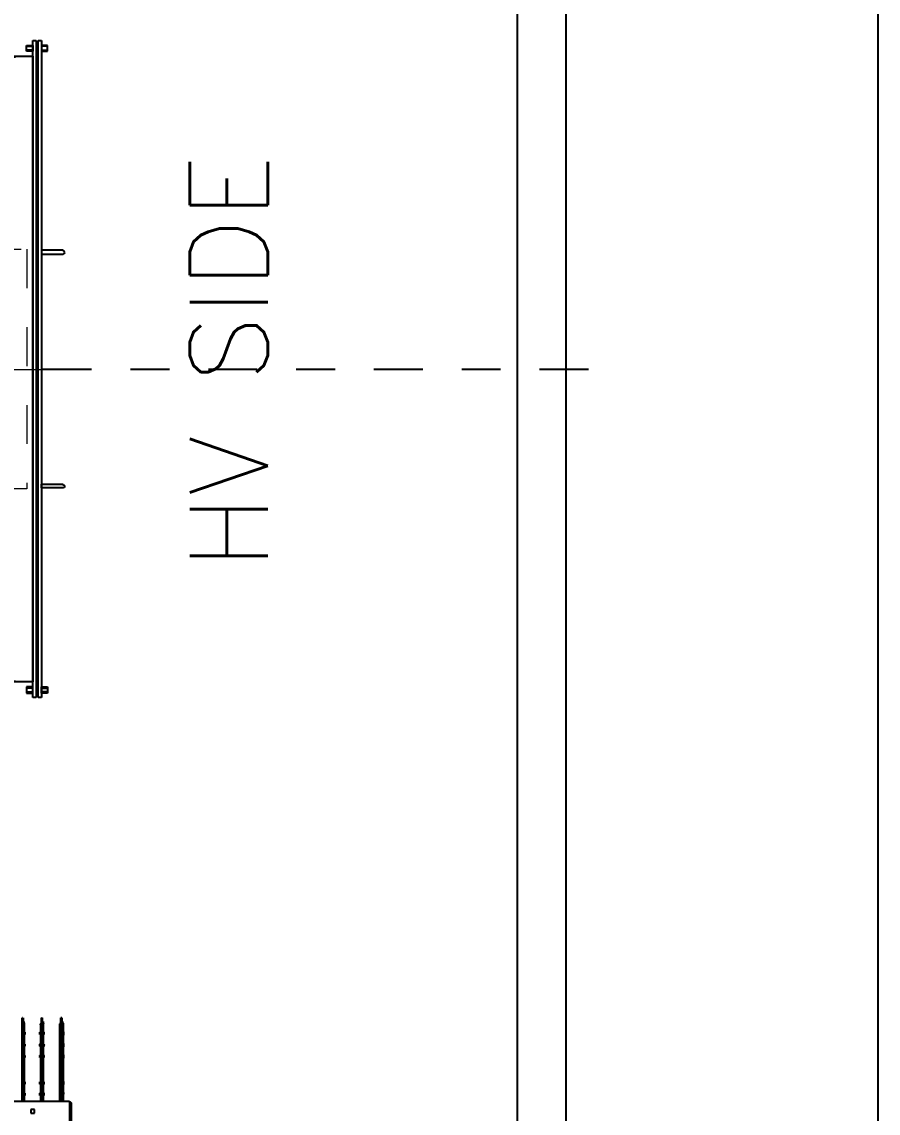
# Model space of a CAD drawing. Header units: metres. Extents: x 531791 to 532310, y 2674519 to 2674764.
# Drawn here: x 532059.325 to 532061.522, y 2674658.865 to 2674661.665 of the extents above; entities that cross this region are included whole.
import ezdxf

# ---------------------------------------------------------------- set-up
doc = ezdxf.new("R2010")
doc.units = ezdxf.units.M
doc.header["$MEASUREMENT"] = 0
doc.linetypes.add('CENTER', pattern=[2, 1.25, -0.25, 0.25, -0.25])
doc.linetypes.add('PDF_IMPORT', pattern=[1, 0.8, -0.2])
doc.layers.add('IDT', color=7, linetype='Continuous')
doc.styles.add('RomanS', font='romans.shx')
doc.linetypes.add('FOUNDATION LAYOUT$0$FENCELINE1', pattern='A,6.35,-2.54,[133,ltypeshp.shx,S=2.54,R=0,X=-2.54,Y=0],-2.54,25.4', length=36.83)

# ---------------------------------------------------------------- blocks, each defined once
blk = doc.blocks.new('IDT')
at = {"layer": 'IDT', "color": 0}
for p, q in [((12.6025, 7.0104), (12.6025, 16.8104)), ((12.7275, 7.1354), (12.7275, 16.6854))]:
    blk.add_line(p, q, dxfattribs=at)
at = {"layer": 'IDT', "color": 0, "lineweight": 25}
for p, q in [((13.8718, 13.8692), (13.8718, 13.9494)), ((13.8759, 13.8637), (13.8759, 13.9536)), ((13.9755, 13.8941), (13.9658, 13.8941)), ((13.9658, 13.8941), (13.9658, 13.8844)), ((13.9755, 13.8844), (13.9755, 13.8941)), ((13.8718, 13.8678), (13.8718, 13.8692)), ((13.8745, 13.8651), (13.8718, 13.8678)), ((13.8759, 13.8651), (13.8745, 13.8651)), ((14.3406, 13.8637), (13.8759, 13.8637)), ((13.8925, 13.6673), (13.8925, 13.8637)), ((13.8925, 13.8637), (13.8925, 13.6673)), ((13.8939, 13.8637), (13.8939, 13.6659)), ((13.8939, 13.6659), (13.8939, 13.8637)), ((13.8953, 13.6659), (13.8953, 13.8637)), ((13.8953, 13.8637), (13.8953, 13.6659)), ((13.8953, 13.8637), (13.8953, 13.6645)), ((13.8953, 13.6645), (13.8953, 13.8637)), ((13.8967, 13.8637), (13.8967, 13.6645)), ((13.8967, 13.8637), (13.8967, 13.6645)), ((13.898, 13.8637), (13.898, 13.6659)), ((13.898, 13.6659), (13.898, 13.8637)), ((13.8994, 13.8637), (13.8994, 13.6659)), ((13.8994, 13.6659), (13.8994, 13.8637)), ((13.9008, 13.6673), (13.9008, 13.8637)), ((13.9008, 13.8637), (13.9008, 13.6673)), ((13.9423, 13.8637), (13.9423, 13.6673)), ((13.9437, 13.6659), (13.9437, 13.8637)), ((13.9451, 13.8637), (13.9451, 13.6659)), ((13.9464, 13.6645), (13.9464, 13.8637)), ((13.9464, 13.8637), (13.9464, 13.6645)), ((13.9478, 13.6659), (13.9478, 13.8637)), ((13.9492, 13.6659), (13.9492, 13.8637)), ((13.9506, 13.6673), (13.9506, 13.8637)), ((13.9658, 13.8844), (13.9755, 13.8844)), ((13.9921, 13.6673), (13.9921, 13.8637)), ((13.9921, 13.8637), (13.9921, 13.6673)), ((13.9935, 13.8637), (13.9935, 13.6659)), ((13.9935, 13.6659), (13.9935, 13.8637)), ((13.9949, 13.6659), (13.9949, 13.8637)), ((13.9949, 13.8637), (13.9949, 13.6659)), ((13.9962, 13.8637), (13.9962, 13.6645)), ((13.9962, 13.6645), (13.9962, 13.8637)), ((13.9962, 13.8637), (13.9962, 13.6645)), ((13.9962, 13.6645), (13.9962, 13.8637)), ((13.9976, 13.8637), (13.9976, 13.6659)), ((13.9976, 13.6659), (13.9976, 13.8637)), ((13.8911, 13.8498), (13.8911, 13.8485)), ((13.8911, 13.8485), (13.8911, 13.8457)), ((13.8911, 13.8429), (13.8911, 13.8457)), ((13.8911, 13.8457), (13.8925, 13.8457)), ((13.8925, 13.8457), (13.8911, 13.8457)), ((13.8911, 13.8457), (13.8911, 13.8429)), ((13.8911, 13.8457), (13.8925, 13.8457)), ((13.8911, 13.8415), (13.8911, 13.8429)), ((13.8911, 13.8429), (13.8911, 13.8415)), ((13.8925, 13.8457), (13.8925, 13.8512)), ((13.8925, 13.8512), (13.8925, 13.8457)), ((13.8925, 13.8457), (13.8925, 13.8415)), ((13.8925, 13.8415), (13.8925, 13.8457)), ((13.8925, 13.8457), (13.8939, 13.8457)), ((13.9008, 13.8512), (13.9008, 13.8457)), ((13.9008, 13.8457), (13.9008, 13.8512)), ((13.9008, 13.8485), (13.9008, 13.8498)), ((13.9008, 13.8498), (13.9008, 13.8485)), ((13.9008, 13.8457), (13.9008, 13.8485)), ((13.9008, 13.8485), (13.9008, 13.8457)), ((13.9008, 13.8457), (13.9008, 13.8429)), ((13.9008, 13.8415), (13.9008, 13.8457)), ((13.9008, 13.8457), (13.9022, 13.8457)), ((13.9022, 13.8457), (13.9008, 13.8457)), ((13.9008, 13.8457), (13.9008, 13.8415)), ((13.9008, 13.8429), (13.9008, 13.8457)), ((13.9008, 13.8457), (13.9022, 13.8457)), ((13.9022, 13.8457), (13.9008, 13.8457)), ((13.9008, 13.8457), (13.9022, 13.8457)), ((13.9022, 13.8457), (13.9008, 13.8457)), ((13.9008, 13.8457), (13.9022, 13.8457)), ((13.9008, 13.8429), (13.9008, 13.8415)), ((13.9008, 13.8415), (13.9008, 13.8429)), ((13.9409, 13.8485), (13.9409, 13.8457)), ((13.9409, 13.8457), (13.9423, 13.8457)), ((13.9423, 13.8457), (13.9409, 13.8457)), ((13.9409, 13.8457), (13.9409, 13.8429)), ((13.9423, 13.8512), (13.9423, 13.8457)), ((13.9423, 13.8498), (13.9423, 13.8485)), ((13.9423, 13.8457), (13.9423, 13.8415)), ((13.9423, 13.8415), (13.9423, 13.8429)), ((13.9506, 13.8457), (13.9506, 13.8512)), ((13.9506, 13.8485), (13.9506, 13.8498)), ((13.952, 13.8457), (13.9506, 13.8457)), ((13.9506, 13.8457), (13.9506, 13.8415)), ((13.9506, 13.8457), (13.952, 13.8457)), ((13.952, 13.8457), (13.9506, 13.8457)), ((13.9506, 13.8415), (13.9506, 13.8429)), ((13.952, 13.8485), (13.952, 13.8457)), ((13.952, 13.8457), (13.952, 13.8429)), ((13.9907, 13.8457), (13.9907, 13.8485)), ((13.9907, 13.8485), (13.9907, 13.8457)), ((13.9921, 13.8457), (13.9907, 13.8457)), ((13.9907, 13.8457), (13.9907, 13.8429)), ((13.9907, 13.8429), (13.9907, 13.8457)), ((13.9907, 13.8457), (13.9921, 13.8457)), ((13.9921, 13.8457), (13.9907, 13.8457)), ((13.9907, 13.8457), (13.9921, 13.8457)), ((13.9921, 13.8457), (13.9921, 13.8512)), ((13.9921, 13.8512), (13.9921, 13.8415)), ((13.9921, 13.8485), (13.9921, 13.8498)), ((13.9921, 13.8498), (13.9921, 13.8485)), ((13.9921, 13.8415), (13.9921, 13.8457)), ((13.9921, 13.8457), (13.9935, 13.8457)), ((13.9921, 13.8415), (13.9921, 13.8429)), ((13.9921, 13.8429), (13.9921, 13.8415)), ((13.8911, 13.8194), (13.8911, 13.8208)), ((13.8911, 13.8208), (13.8911, 13.8194)), ((13.8911, 13.8167), (13.8911, 13.8194)), ((13.8911, 13.8194), (13.8911, 13.8167)), ((13.8911, 13.8153), (13.8911, 13.8167)), ((13.8911, 13.8167), (13.8911, 13.8153)), ((13.8925, 13.8167), (13.8911, 13.8167)), ((13.8911, 13.8167), (13.8925, 13.8167)), ((13.8925, 13.8153), (13.8911, 13.8153)), ((13.8911, 13.8153), (13.8925, 13.8153)), ((13.8911, 13.8139), (13.8911, 13.8153)), ((13.8911, 13.8153), (13.8911, 13.8139)), ((13.8911, 13.8125), (13.8911, 13.8139)), ((13.8911, 13.8139), (13.8911, 13.8125)), ((13.8925, 13.8153), (13.8925, 13.8208)), ((13.8925, 13.8208), (13.8925, 13.8167)), ((13.8925, 13.8167), (13.8925, 13.8153)), ((13.8925, 13.8153), (13.8925, 13.8111)), ((13.8925, 13.8111), (13.8925, 13.8153)), ((13.9008, 13.8167), (13.9008, 13.8208)), ((13.9008, 13.8208), (13.9008, 13.8167)), ((13.9008, 13.8194), (13.9008, 13.8208)), ((13.9008, 13.8208), (13.9008, 13.8194)), ((13.9008, 13.8167), (13.9008, 13.8194)), ((13.9008, 13.8194), (13.9008, 13.8167)), ((13.9008, 13.8111), (13.9008, 13.8167)), ((13.9008, 13.8167), (13.9022, 13.8167)), ((13.9022, 13.8167), (13.9008, 13.8167)), ((13.9008, 13.8167), (13.9008, 13.8153)), ((13.9008, 13.8167), (13.9008, 13.8153)), ((13.9008, 13.8153), (13.9008, 13.8167)), ((13.9008, 13.8167), (13.9022, 13.8167)), ((13.9008, 13.8153), (13.9008, 13.8111)), ((13.9008, 13.8139), (13.9008, 13.8153)), ((13.9008, 13.8153), (13.9008, 13.8139)), ((13.9008, 13.8139), (13.9008, 13.8125)), ((13.9008, 13.8125), (13.9008, 13.8139)), ((13.9409, 13.8194), (13.9409, 13.8167)), ((13.9409, 13.8167), (13.9423, 13.8167)), ((13.9409, 13.8167), (13.9409, 13.8153)), ((13.9409, 13.8153), (13.9423, 13.8153)), ((13.9409, 13.8153), (13.9409, 13.8139)), ((13.9423, 13.8194), (13.9423, 13.8208)), ((13.9423, 13.8208), (13.9423, 13.8167)), ((13.9423, 13.8167), (13.9423, 13.8153)), ((13.9423, 13.8153), (13.9423, 13.8111)), ((13.9423, 13.8139), (13.9423, 13.8125)), ((13.9506, 13.8167), (13.9506, 13.8208)), ((13.9506, 13.8208), (13.9506, 13.8194)), ((13.952, 13.8167), (13.9506, 13.8167)), ((13.9506, 13.8153), (13.9506, 13.8167)), ((13.9506, 13.8167), (13.952, 13.8167)), ((13.9506, 13.8111), (13.9506, 13.8153)), ((13.952, 13.8153), (13.9506, 13.8153)), ((13.9506, 13.8125), (13.9506, 13.8139)), ((13.952, 13.8111), (13.9506, 13.8111)), ((13.952, 13.8194), (13.952, 13.8167)), ((13.952, 13.8167), (13.952, 13.8153)), ((13.952, 13.8153), (13.952, 13.8139)), ((13.9907, 13.8167), (13.9907, 13.8194)), ((13.9907, 13.8194), (13.9907, 13.8167)), ((13.9907, 13.8153), (13.9907, 13.8167)), ((13.9907, 13.8167), (13.9907, 13.8153)), ((13.9921, 13.8167), (13.9907, 13.8167)), ((13.9907, 13.8167), (13.9921, 13.8167)), ((13.9921, 13.8153), (13.9907, 13.8153)), ((13.9907, 13.8153), (13.9921, 13.8153)), ((13.9907, 13.8139), (13.9907, 13.8153)), ((13.9907, 13.8153), (13.9907, 13.8139)), ((13.9921, 13.8167), (13.9921, 13.8208)), ((13.9921, 13.8208), (13.9921, 13.8194)), ((13.9921, 13.8194), (13.9921, 13.8208)), ((13.9921, 13.8208), (13.9921, 13.8153)), ((13.9921, 13.8153), (13.9921, 13.8167)), ((13.9921, 13.8111), (13.9921, 13.8153)), ((13.9921, 13.8153), (13.9921, 13.8111)), ((13.9921, 13.8125), (13.9921, 13.8139)), ((13.9921, 13.8139), (13.9921, 13.8125)), ((13.8911, 13.7516), (13.8911, 13.753)), ((13.8911, 13.753), (13.8911, 13.7516)), ((13.8911, 13.7503), (13.8911, 13.7516)), ((13.8911, 13.7516), (13.8911, 13.7503)), ((13.8925, 13.7503), (13.8925, 13.7544)), ((13.8925, 13.7544), (13.8925, 13.7503)), ((13.9008, 13.7503), (13.9008, 13.7544)), ((13.9008, 13.7544), (13.9008, 13.7503)), ((13.9008, 13.7516), (13.9008, 13.753)), ((13.9008, 13.753), (13.9008, 13.7516)), ((13.9008, 13.7503), (13.9008, 13.7516)), ((13.9008, 13.7516), (13.9008, 13.7503)), ((13.9409, 13.7516), (13.9409, 13.7503)), ((13.9423, 13.7544), (13.9423, 13.7503)), ((13.9423, 13.753), (13.9423, 13.7516)), ((13.9506, 13.7503), (13.9506, 13.7544)), ((13.9506, 13.7516), (13.9506, 13.753)), ((13.952, 13.7516), (13.952, 13.7503)), ((13.9907, 13.7503), (13.9907, 13.7516)), ((13.9907, 13.7516), (13.9907, 13.7503)), ((13.9921, 13.7503), (13.9921, 13.7544)), ((13.9921, 13.7544), (13.9921, 13.7503)), ((13.9921, 13.7516), (13.9921, 13.753)), ((13.9921, 13.753), (13.9921, 13.7516)), ((13.8925, 13.7503), (13.8911, 13.7503)), ((13.8911, 13.7503), (13.8925, 13.7503)), ((13.8911, 13.7489), (13.8911, 13.7503)), ((13.8911, 13.7503), (13.8911, 13.7489)), ((13.8911, 13.7461), (13.8911, 13.7489)), ((13.8911, 13.7489), (13.8925, 13.7489)), ((13.8925, 13.7489), (13.8911, 13.7489)), ((13.8911, 13.7489), (13.8911, 13.7461)), ((13.8911, 13.7447), (13.8911, 13.7461)), ((13.8911, 13.7461), (13.8911, 13.7447)), ((13.8911, 13.7226), (13.8911, 13.724)), ((13.8911, 13.724), (13.8911, 13.7226)), ((13.8925, 13.7447), (13.8925, 13.7503)), ((13.8925, 13.7503), (13.8925, 13.7489)), ((13.8925, 13.7489), (13.8925, 13.7447)), ((13.8925, 13.7198), (13.8925, 13.724)), ((13.8925, 13.724), (13.8925, 13.7198)), ((13.9008, 13.7489), (13.9008, 13.7503)), ((13.9008, 13.7503), (13.9022, 13.7503)), ((13.9022, 13.7503), (13.9008, 13.7503)), ((13.9008, 13.7503), (13.9008, 13.7489)), ((13.9008, 13.7503), (13.9022, 13.7503)), ((13.9008, 13.7489), (13.9008, 13.7503)), ((13.9008, 13.7503), (13.9008, 13.7489)), ((13.9008, 13.7489), (13.9008, 13.7447)), ((13.9008, 13.7447), (13.9008, 13.7489)), ((13.9008, 13.7489), (13.9008, 13.7461)), ((13.9008, 13.7461), (13.9008, 13.7489)), ((13.9008, 13.7447), (13.9008, 13.7461)), ((13.9008, 13.7461), (13.9008, 13.7447)), ((13.9008, 13.7447), (13.9022, 13.7447)), ((13.9008, 13.7198), (13.9008, 13.724)), ((13.9008, 13.724), (13.9008, 13.7198)), ((13.9008, 13.7226), (13.9008, 13.724)), ((13.9008, 13.724), (13.9008, 13.7226)), ((13.9409, 13.7503), (13.9423, 13.7503)), ((13.9409, 13.7503), (13.9409, 13.7489)), ((13.9409, 13.7489), (13.9423, 13.7489)), ((13.9409, 13.7489), (13.9409, 13.7461)), ((13.9423, 13.7503), (13.9423, 13.7489)), ((13.9423, 13.7489), (13.9423, 13.7447)), ((13.9423, 13.7447), (13.9423, 13.7461)), ((13.9423, 13.7226), (13.9423, 13.724)), ((13.9423, 13.724), (13.9423, 13.7198)), ((13.952, 13.7503), (13.9506, 13.7503)), ((13.952, 13.7503), (13.9506, 13.7503)), ((13.9506, 13.7503), (13.9506, 13.7447)), ((13.9506, 13.7489), (13.952, 13.7489)), ((13.9506, 13.7447), (13.9506, 13.7461)), ((13.9506, 13.7198), (13.9506, 13.724)), ((13.9506, 13.724), (13.9506, 13.7226)), ((13.952, 13.7489), (13.952, 13.7503)), ((13.952, 13.7489), (13.952, 13.7461)), ((13.9907, 13.7503), (13.9907, 13.7489)), ((13.9907, 13.7489), (13.9907, 13.7503)), ((13.9921, 13.7503), (13.9907, 13.7503)), ((13.9907, 13.7503), (13.9921, 13.7503)), ((13.9907, 13.7489), (13.9921, 13.7489)), ((13.9921, 13.7489), (13.9907, 13.7489)), ((13.9907, 13.7461), (13.9907, 13.7489)), ((13.9907, 13.7489), (13.9907, 13.7461)), ((13.9921, 13.7503), (13.9921, 13.7447)), ((13.9921, 13.7489), (13.9921, 13.7503)), ((13.9921, 13.7447), (13.9921, 13.7489)), ((13.9921, 13.7447), (13.9921, 13.7461)), ((13.9921, 13.7461), (13.9921, 13.7447)), ((13.9921, 13.7226), (13.9921, 13.724)), ((13.9921, 13.724), (13.9921, 13.7198)), ((13.9921, 13.7198), (13.9921, 13.724)), ((13.9921, 13.724), (13.9921, 13.7226)), ((13.8911, 13.7198), (13.8911, 13.7226)), ((13.8911, 13.7226), (13.8911, 13.7198)), ((13.8925, 13.7198), (13.8911, 13.7198)), ((13.8911, 13.7198), (13.8925, 13.7198)), ((13.8911, 13.7184), (13.8911, 13.7198)), ((13.8911, 13.7198), (13.8911, 13.7184)), ((13.8911, 13.7184), (13.8925, 13.7184)), ((13.8925, 13.7184), (13.8911, 13.7184)), ((13.8911, 13.7184), (13.8911, 13.7171)), ((13.8911, 13.7171), (13.8911, 13.7184)), ((13.8911, 13.7157), (13.8911, 13.7171)), ((13.8911, 13.7171), (13.8911, 13.7157)), ((13.8925, 13.7198), (13.8925, 13.7184)), ((13.8925, 13.7184), (13.8925, 13.7198)), ((13.8925, 13.7184), (13.8925, 13.7143)), ((13.8925, 13.7143), (13.8925, 13.7184)), ((13.8925, 13.6894), (13.8925, 13.6949)), ((13.8925, 13.6949), (13.8925, 13.6894)), ((13.9008, 13.7198), (13.9008, 13.7226)), ((13.9008, 13.7226), (13.9008, 13.7198)), ((13.9008, 13.7198), (13.9022, 13.7198)), ((13.9008, 13.7198), (13.9022, 13.7198)), ((13.9022, 13.7198), (13.9008, 13.7198)), ((13.9008, 13.7198), (13.9008, 13.7184)), ((13.9008, 13.7171), (13.9008, 13.7198)), ((13.9008, 13.7198), (13.9008, 13.7184)), ((13.9008, 13.7184), (13.9008, 13.7198)), ((13.9008, 13.7184), (13.9008, 13.7171)), ((13.9008, 13.7184), (13.9008, 13.7143)), ((13.9008, 13.7143), (13.9008, 13.7184)), ((13.9008, 13.7171), (13.9008, 13.7157)), ((13.9008, 13.7157), (13.9008, 13.7171)), ((13.9008, 13.7143), (13.9022, 13.7143)), ((13.9008, 13.6949), (13.9008, 13.6908)), ((13.9008, 13.6908), (13.9008, 13.6949)), ((13.9409, 13.7226), (13.9409, 13.7198)), ((13.9409, 13.7198), (13.9423, 13.7198)), ((13.9409, 13.7184), (13.9409, 13.7198)), ((13.9409, 13.7184), (13.9409, 13.7171)), ((13.9423, 13.7184), (13.9409, 13.7184)), ((13.9423, 13.7198), (13.9423, 13.7143)), ((13.9423, 13.7171), (13.9423, 13.7157)), ((13.9423, 13.6949), (13.9423, 13.6908)), ((13.952, 13.7198), (13.9506, 13.7198)), ((13.952, 13.7198), (13.9506, 13.7198)), ((13.9506, 13.7198), (13.9506, 13.7143)), ((13.9506, 13.7184), (13.952, 13.7184)), ((13.9506, 13.7157), (13.9506, 13.7171)), ((13.9506, 13.6908), (13.9506, 13.6949)), ((13.952, 13.7226), (13.952, 13.7198)), ((13.952, 13.7184), (13.952, 13.7198)), ((13.952, 13.7184), (13.952, 13.7171)), ((13.9907, 13.7198), (13.9907, 13.7226)), ((13.9907, 13.7226), (13.9907, 13.7198)), ((13.9907, 13.7184), (13.9907, 13.7198)), ((13.9907, 13.7198), (13.9907, 13.7184)), ((13.9921, 13.7198), (13.9907, 13.7198)), ((13.9907, 13.7198), (13.9921, 13.7198)), ((13.9907, 13.7171), (13.9907, 13.7184)), ((13.9907, 13.7184), (13.9907, 13.7171)), ((13.9921, 13.7184), (13.9907, 13.7184)), ((13.9907, 13.7184), (13.9921, 13.7184)), ((13.9921, 13.7198), (13.9921, 13.7184)), ((13.9921, 13.7184), (13.9921, 13.7198)), ((13.9921, 13.7143), (13.9921, 13.7184)), ((13.9921, 13.7184), (13.9921, 13.7143)), ((13.9921, 13.7157), (13.9921, 13.7171)), ((13.9921, 13.7171), (13.9921, 13.7157)), ((13.9921, 13.6908), (13.9921, 13.6949)), ((13.9921, 13.6949), (13.9921, 13.6894)), ((13.8911, 13.6922), (13.8911, 13.6936)), ((13.8911, 13.6936), (13.8911, 13.6922)), ((13.8911, 13.6908), (13.8911, 13.6922)), ((13.8911, 13.6922), (13.8911, 13.6908)), ((13.8911, 13.6894), (13.8911, 13.6908)), ((13.8911, 13.6908), (13.8911, 13.6894)), ((13.8925, 13.6908), (13.8911, 13.6908)), ((13.8911, 13.6908), (13.8925, 13.6908)), ((13.8925, 13.6894), (13.8911, 13.6894)), ((13.8911, 13.6894), (13.8925, 13.6894)), ((13.8911, 13.6866), (13.8911, 13.6894)), ((13.8911, 13.6894), (13.8911, 13.6866)), ((13.8911, 13.6853), (13.8911, 13.6866)), ((13.8911, 13.6866), (13.8911, 13.6853)), ((13.8925, 13.6894), (13.8925, 13.6853)), ((13.8925, 13.6853), (13.8925, 13.6894)), ((13.8939, 13.6673), (13.8925, 13.6673)), ((13.8925, 13.6673), (13.8939, 13.6673)), ((13.8925, 13.6645), (13.8925, 13.6673)), ((13.8925, 13.6673), (13.8925, 13.6645)), ((13.9008, 13.6673), (13.8994, 13.6673)), ((13.8994, 13.6673), (13.9008, 13.6673)), ((13.9008, 13.6936), (13.9008, 13.6922)), ((13.9008, 13.6922), (13.9008, 13.6936)), ((13.9008, 13.6908), (13.9008, 13.6922)), ((13.9008, 13.6922), (13.9008, 13.6908)), ((13.9008, 13.6853), (13.9008, 13.6908)), ((13.9008, 13.6908), (13.9022, 13.6908)), ((13.9022, 13.6908), (13.9008, 13.6908)), ((13.9008, 13.6908), (13.9022, 13.6908)), ((13.9022, 13.6908), (13.9008, 13.6908)), ((13.9008, 13.6908), (13.9008, 13.6894)), ((13.9008, 13.6908), (13.9008, 13.6853)), ((13.9008, 13.6894), (13.9008, 13.6908)), ((13.9008, 13.6894), (13.9008, 13.6866)), ((13.9008, 13.6866), (13.9008, 13.6894)), ((13.9008, 13.6866), (13.9008, 13.6853)), ((13.9008, 13.6853), (13.9008, 13.6866)), ((13.9008, 13.6673), (13.9008, 13.6645)), ((13.9008, 13.6645), (13.9008, 13.6673)), ((13.9409, 13.6922), (13.9409, 13.6908)), ((13.9409, 13.6908), (13.9423, 13.6908)), ((13.9409, 13.6908), (13.9409, 13.6894)), ((13.9409, 13.6894), (13.9423, 13.6894)), ((13.9409, 13.6894), (13.9409, 13.6866)), ((13.9423, 13.6936), (13.9423, 13.6922)), ((13.9423, 13.6908), (13.9423, 13.6853)), ((13.9423, 13.6853), (13.9423, 13.6866)), ((13.9423, 13.6673), (13.9437, 13.6673)), ((13.9423, 13.6673), (13.9423, 13.6645)), ((13.9492, 13.6673), (13.9506, 13.6673)), ((13.9506, 13.6922), (13.9506, 13.6936)), ((13.952, 13.6908), (13.9506, 13.6908)), ((13.952, 13.6908), (13.9506, 13.6908)), ((13.9506, 13.6908), (13.9506, 13.6853)), ((13.9506, 13.6894), (13.952, 13.6894)), ((13.9506, 13.6853), (13.9506, 13.6866)), ((13.9506, 13.6673), (13.9506, 13.6645)), ((13.952, 13.6922), (13.952, 13.6908)), ((13.952, 13.6894), (13.952, 13.6908)), ((13.952, 13.6894), (13.952, 13.6866)), ((13.9907, 13.6908), (13.9907, 13.6922)), ((13.9907, 13.6922), (13.9907, 13.6908)), ((13.9921, 13.6908), (13.9907, 13.6908)), ((13.9907, 13.6908), (13.9921, 13.6908)), ((13.9907, 13.6894), (13.9907, 13.6908)), ((13.9907, 13.6908), (13.9907, 13.6894)), ((13.9907, 13.6866), (13.9907, 13.6894)), ((13.9907, 13.6894), (13.9907, 13.6866)), ((13.9921, 13.6894), (13.9907, 13.6894)), ((13.9907, 13.6894), (13.9921, 13.6894)), ((13.9921, 13.6922), (13.9921, 13.6936)), ((13.9921, 13.6936), (13.9921, 13.6922)), ((13.9921, 13.6853), (13.9921, 13.6908)), ((13.9921, 13.6894), (13.9921, 13.6853)), ((13.9921, 13.6853), (13.9921, 13.6866)), ((13.9921, 13.6866), (13.9921, 13.6853)), ((13.9935, 13.6673), (13.9921, 13.6673)), ((13.9921, 13.6673), (13.9935, 13.6673)), ((13.9921, 13.6645), (13.9921, 13.6673)), ((13.9921, 13.6673), (13.9921, 13.6645)), ((13.8939, 13.6659), (13.8925, 13.6645)), ((13.8925, 13.6645), (13.8939, 13.6659)), ((13.8939, 13.6631), (13.8925, 13.6659)), ((13.8925, 13.6659), (13.8939, 13.6631)), ((13.8925, 13.6645), (13.8939, 13.6631)), ((13.8939, 13.6631), (13.8925, 13.6645)), ((13.8925, 13.6645), (13.8925, 13.6631)), ((13.8925, 13.6631), (13.8925, 13.6645)), ((13.8925, 13.6631), (13.8939, 13.6617)), ((13.8939, 13.6617), (13.8925, 13.6631)), ((13.8925, 13.6617), (13.8939, 13.6604)), ((13.8939, 13.6604), (13.8925, 13.6617)), ((13.8939, 13.6659), (13.8953, 13.6659)), ((13.8953, 13.6659), (13.8939, 13.6659)), ((13.8939, 13.659), (13.8939, 13.6631)), ((13.8939, 13.6631), (13.8939, 13.659)), ((13.8939, 13.6604), (13.8939, 13.659)), ((13.8939, 13.659), (13.8939, 13.6604)), ((13.8953, 13.6493), (13.8953, 13.6659)), ((13.8953, 13.6659), (13.8953, 13.6493)), ((13.8967, 13.6645), (13.8953, 13.6645)), ((13.8953, 13.6645), (13.8953, 13.6493)), ((13.8967, 13.6645), (13.8953, 13.6645)), ((13.8953, 13.6645), (13.8953, 13.6493)), ((13.8953, 13.6493), (13.8967, 13.6493)), ((13.8953, 13.6493), (13.8967, 13.6493)), ((13.8967, 13.6493), (13.8953, 13.6493)), ((13.8953, 13.6493), (13.8967, 13.6493)), ((13.898, 13.6659), (13.8967, 13.6659)), ((13.8967, 13.6659), (13.898, 13.6659)), ((13.8967, 13.6493), (13.8967, 13.6645)), ((13.8967, 13.6493), (13.8967, 13.6645)), ((13.8967, 13.6493), (13.898, 13.6493)), ((13.898, 13.6493), (13.8967, 13.6493)), ((13.8994, 13.6659), (13.898, 13.6631)), ((13.898, 13.6631), (13.8994, 13.6659)), ((13.898, 13.6493), (13.898, 13.6659)), ((13.898, 13.6659), (13.898, 13.6493)), ((13.898, 13.6631), (13.898, 13.659)), ((13.898, 13.659), (13.898, 13.6631)), ((13.8994, 13.6631), (13.898, 13.6617)), ((13.898, 13.6617), (13.8994, 13.6631)), ((13.898, 13.6604), (13.8994, 13.6617)), ((13.8994, 13.6617), (13.898, 13.6604)), ((13.898, 13.659), (13.898, 13.6604)), ((13.898, 13.6604), (13.898, 13.659)), ((13.8994, 13.6659), (13.8994, 13.6631)), ((13.8994, 13.6631), (13.8994, 13.6659)), ((13.8994, 13.6645), (13.8994, 13.6631)), ((13.8994, 13.6631), (13.8994, 13.6645)), ((13.9437, 13.6631), (13.9423, 13.6659)), ((13.9423, 13.6645), (13.9423, 13.6631)), ((13.9423, 13.6631), (13.9437, 13.6617)), ((13.9423, 13.6617), (13.9437, 13.6604)), ((13.9451, 13.6659), (13.9437, 13.6659)), ((13.9437, 13.6659), (13.9437, 13.6631)), ((13.9437, 13.659), (13.9437, 13.6631)), ((13.9437, 13.6604), (13.9437, 13.659)), ((13.9451, 13.6659), (13.9451, 13.6493)), ((13.9464, 13.6659), (13.9478, 13.6659)), ((13.9464, 13.6493), (13.9464, 13.6645)), ((13.9464, 13.6645), (13.9478, 13.6645)), ((13.9464, 13.6493), (13.9464, 13.6645)), ((13.9478, 13.6493), (13.9464, 13.6493)), ((13.9478, 13.6493), (13.9464, 13.6493)), ((13.9492, 13.6659), (13.9478, 13.6631)), ((13.9478, 13.6659), (13.9478, 13.6493)), ((13.9478, 13.6631), (13.9478, 13.659)), ((13.9478, 13.6617), (13.9492, 13.6631)), ((13.9478, 13.6604), (13.9492, 13.6617)), ((13.9478, 13.659), (13.9478, 13.6604)), ((13.9492, 13.6631), (13.9492, 13.6659)), ((13.9492, 13.6631), (13.9492, 13.6645)), ((13.9935, 13.6631), (13.9921, 13.6659)), ((13.9921, 13.6659), (13.9935, 13.6631)), ((13.9921, 13.6645), (13.9921, 13.6631)), ((13.9921, 13.6631), (13.9921, 13.6645)), ((13.9921, 13.6631), (13.9935, 13.6617)), ((13.9935, 13.6617), (13.9921, 13.6631)), ((13.9921, 13.6617), (13.9935, 13.6604)), ((13.9935, 13.6604), (13.9921, 13.6617)), ((13.9935, 13.6659), (13.9935, 13.6631)), ((13.9935, 13.6631), (13.9935, 13.6659)), ((13.9935, 13.659), (13.9935, 13.6631)), ((13.9935, 13.6631), (13.9935, 13.659)), ((13.9935, 13.6604), (13.9935, 13.659)), ((13.9935, 13.659), (13.9935, 13.6604)), ((13.9949, 13.6659), (13.9962, 13.6659)), ((13.9962, 13.6659), (13.9949, 13.6659)), ((13.9949, 13.6659), (13.9949, 13.6493)), ((13.9949, 13.6493), (13.9949, 13.6659)), ((13.9976, 13.6659), (13.9962, 13.6659)), ((13.9962, 13.6659), (13.9976, 13.6659)), ((13.9962, 13.6493), (13.9962, 13.6645)), ((13.9962, 13.6645), (13.9976, 13.6645)), ((13.9976, 13.6645), (13.9962, 13.6645)), ((13.9962, 13.6645), (13.9962, 13.6493)), ((13.9962, 13.6645), (13.9962, 13.6493)), ((13.9962, 13.6493), (13.9962, 13.6645)), ((13.9976, 13.6493), (13.9962, 13.6493)), ((13.9962, 13.6493), (13.9976, 13.6493)), ((13.9976, 13.6493), (13.9962, 13.6493)), ((13.9962, 13.6493), (13.9976, 13.6493)), ((13.9976, 13.6493), (13.9976, 13.6659)), ((13.9976, 13.6659), (13.9976, 13.6493)), ((13.9478, 12.8277), (13.9561, 12.8277)), ((13.9478, 11.1416), (13.9478, 12.8277)), ((13.9561, 12.8277), (13.9561, 11.1416)), ((13.9617, 12.8277), (13.97, 12.8277)), ((13.9617, 11.1416), (13.9617, 12.8277)), ((13.97, 12.8277), (13.97, 11.1416)), ((13.9326, 12.8166), (13.9478, 12.8166)), ((13.9326, 12.8), (13.9326, 12.8166)), ((13.9478, 12.8), (13.9326, 12.8)), ((13.9478, 12.8166), (13.9478, 12.8)), ((13.9866, 12.8166), (13.97, 12.8166)), ((13.97, 12.8166), (13.97, 12.8)), ((13.97, 12.8), (13.9866, 12.8)), ((13.9866, 12.8), (13.9866, 12.8166)), ((13.97, 11.1818), (13.97, 12.7876)), ((13.97, 12.7876), (14.5149, 12.7876)), ((13.8884, 12.2855), (13.8897, 12.2883)), ((13.8897, 12.2827), (13.8884, 12.2855)), ((13.8897, 12.2883), (13.8925, 12.2897)), ((13.8925, 12.2814), (13.8897, 12.2827)), ((13.8925, 12.2897), (13.9478, 12.2897)), ((13.9478, 12.28), (13.8925, 12.28)), ((13.9478, 12.2897), (13.9478, 12.28)), ((13.8897, 11.688), (13.8884, 11.6852)), ((13.8884, 11.6852), (13.8897, 11.6825)), ((13.8925, 11.6894), (13.8897, 11.688)), ((13.8897, 11.6825), (13.8925, 11.6811)), ((13.9478, 11.6894), (13.8925, 11.6894)), ((13.8925, 11.6797), (13.9478, 11.6797)), ((13.9478, 11.6797), (13.9478, 11.6894)), ((14.5149, 11.1818), (13.97, 11.1818)), ((13.9478, 11.1693), (13.9326, 11.1693)), ((13.9326, 11.1693), (13.9326, 11.1541)), ((13.9326, 11.1541), (13.9478, 11.1541)), ((13.9478, 11.1541), (13.9478, 11.1693)), ((13.97, 11.1541), (13.97, 11.1693)), ((13.97, 11.1693), (13.9866, 11.1693)), ((13.9866, 11.1541), (13.97, 11.1541)), ((13.9866, 11.1693), (13.9866, 11.1541)), ((13.9561, 11.1416), (13.9478, 11.1416)), ((13.97, 11.1416), (13.9617, 11.1416))]:
    blk.add_line(p, q, dxfattribs=at)
at = {"layer": 'IDT', "color": 0, "linetype": 'PDF_IMPORT', "lineweight": 25, "ltscale": 0.001667}
for p, q in [((13.8911, 13.8498), (13.8911, 13.8457)), ((13.8911, 13.8457), (13.9022, 13.8457))]:
    blk.add_line(p, q, dxfattribs=at)
at = {"layer": 'IDT', "color": 0, "lineweight": 13}
for p, q in [((13.9326, 12.8125), (13.9478, 12.8125)), ((13.9326, 12.8042), (13.9326, 12.8125)), ((13.9478, 12.8042), (13.9326, 12.8042)), ((13.9478, 12.8125), (13.9478, 12.8042)), ((13.9866, 12.8125), (13.97, 12.8125)), ((13.97, 12.8125), (13.97, 12.8042)), ((13.97, 12.8042), (13.9866, 12.8042)), ((13.9866, 12.8042), (13.9866, 12.8125)), ((15.2065, 11.9854), (13.8455, 11.9854)), ((14.526, 11.9854), (13.9589, 11.9854)), ((13.9478, 11.1652), (13.9326, 11.1652)), ((13.9326, 11.1652), (13.9326, 11.1569)), ((13.9326, 11.1569), (13.9478, 11.1569)), ((13.9478, 11.1569), (13.9478, 11.1652)), ((13.97, 11.1569), (13.97, 11.1652)), ((13.97, 11.1652), (13.9866, 11.1652)), ((13.9866, 11.1569), (13.97, 11.1569)), ((13.9866, 11.1652), (13.9866, 11.1569))]:
    blk.add_line(p, q, dxfattribs=at)
at = {"layer": 'IDT', "color": 0, "linetype": 'PDF_IMPORT', "lineweight": 13, "ltscale": 0.014167}
for p, q in [((14.5149, 12.7848), (13.97, 12.7848)), ((13.9852, 11.6769), (13.9852, 12.2924)), ((13.9852, 12.2924), (14.4997, 12.2924)), ((14.4997, 11.6769), (13.9852, 11.6769)), ((14.5149, 11.1845), (13.97, 11.1845))]:
    blk.add_line(p, q, dxfattribs=at)
at = {"layer": 'IDT', "color": 8, "linetype": 'CENTER', "ltscale": 0.1}
blk.add_line((12.5447, 11.9854), (27.1642, 11.9854), dxfattribs=at)
at = {"layer": 'IDT', "color": 7, "linetype": 'FOUNDATION LAYOUT$0$FENCELINE1', "ltscale": 0.01}
blk.add_lwpolyline([(19.9107, 22.4854), (11.801, 22.4854), (11.801, 6.2104), (19.7314, 6.2104), (25.552, 6.2104), (25.552, 9.0601)], dxfattribs=at)
at = {"layer": 'IDT', "color": 7, "ltscale": 0.1, "style": 'RomanS'}
blk.add_text('HV SIDE', height=0.2, rotation=270, dxfattribs=at).set_placement((13.3675, 12.4983))

msp = doc.modelspace()

# ---------------------------------------------------------------- block references
at = {"layer": 'IDT', "color": 8, "rotation": 180}
msp.add_blockref('IDT', (532073.3233, 2674672.7589), dxfattribs=at)

doc.saveas('drawing.dxf')
